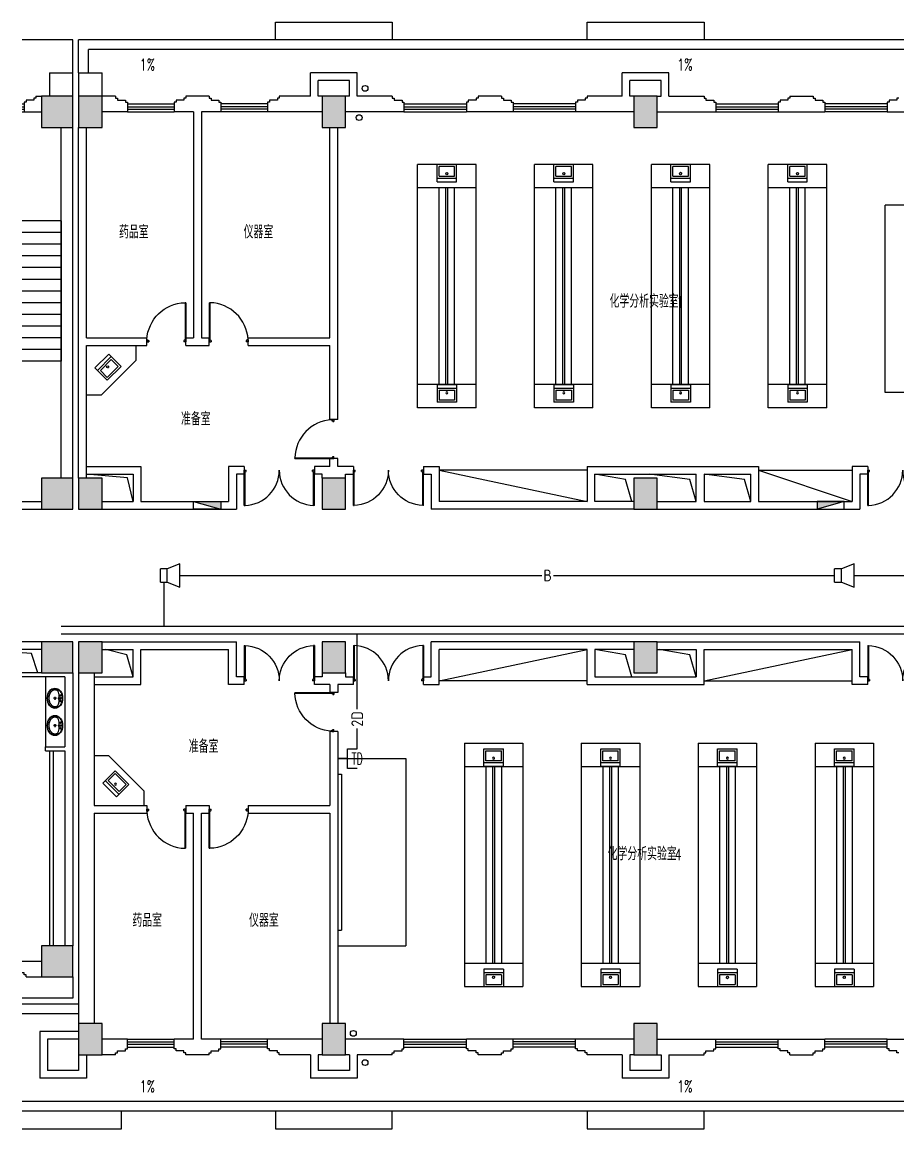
# Model space of a CAD drawing. Extents: x 190999 to 834799, y -200814 to 215286.
# Drawn here: x 444885 to 467359, y -66564 to -38163 of the extents above; entities that cross this region are included whole.
import ezdxf
from ezdxf.enums import TextEntityAlignment as Align

# ---------------------------------------------------------------- set-up
doc = ezdxf.new("R2010")
doc.units = 0
doc.header["$LTSCALE"] = 1000
doc.header["$MEASUREMENT"] = 0
for name, color, linetype in [('00-EQUIP', 3, 'Continuous'), ('00-SIG_TEXT', 7, 'Continuous'), ('00-WIRE-4', 6, 'Continuous'), ('A-卫生间', 250, 'Continuous'), ('A-墙线', 2, 'Continuous'), ('A-外包装修', 250, 'Continuous'), ('A-外窗', 145, 'Continuous'), ('A-家具', 250, 'Continuous'), ('A-门', 167, 'Continuous'), ('COLUMN', 2, 'Continuous'), ('EQUIP_消火栓', 6, 'Continuous'), ('PUB_HATCH', 250, 'Continuous'), ('PUB_TEXT', 7, 'Continuous'), ('STAIR', 5, 'Continuous'), ('屋面排水', 7, 'Continuous'), ('房间名称', 7, 'Continuous'), ('桥架', 1, 'Continuous'), ('洞口线', 177, 'Continuous'), ('雨水管', 3, 'Continuous'), ('雨水管口', 1, 'Continuous')]:
    doc.layers.add(name, color=color, linetype=linetype)
doc.styles.add('-GBCBIGGBENOR', font='GBENOR.shx', dxfattribs={"bigfont": 'GBCBIG.shx'})
doc.styles.add('_COMPLEX', font='COMPLEX.shx', dxfattribs={"width": 0.5})
doc.styles.add('_TCH_DIM', font='SIMPLEX', dxfattribs={"bigfont": 'GBCBIG'})
doc.styles.get("Standard").update_dxf_attribs({"font": 'simhei.ttf'})
doc.styles.add('zz-1', font='arial.ttf', dxfattribs={"width": 0.8})

# ---------------------------------------------------------------- blocks, each defined once
blk = doc.blocks.new('m1800')
at = {"layer": 'A-墙线'}
for p, q in [((-900, -100), (-900, 100)), ((900, -100), (900, 100))]:
    blk.add_line(p, q, dxfattribs=at)
at = {"layer": 'A-门'}
for p, q in [((-900, 900), (-900, 0)), ((-900, 900), (-880, 900)), ((-880, 900), (-880, 50)), ((880, 900), (880, 50)), ((900, 900), (880, 900)), ((900, 900), (900, 0)), ((-900, 50), (-870, 50)), ((-900, 0), (-850, 0)), ((-870, 50), (-870, 30)), ((-870, 30), (-850, 30)), ((-850, 30), (-850, 0)), ((850, 30), (850, 0)), ((870, 30), (850, 30)), ((900, 0), (850, 0)), ((870, 50), (870, 30)), ((900, 50), (870, 50))]:
    blk.add_line(p, q, dxfattribs=at)
for centre, start, end in [((-900, 0), 0, 88.7267), ((900, 0), 91.2733, 180)]:
    blk.add_arc(centre, 900, start, end, dxfattribs=at)
blk = doc.blocks.new('m1000')
at = {"layer": 'A-墙线'}
for p, q in [((0, 0), (0, 200)), ((1000, 0), (1000, 200))]:
    blk.add_line(p, q, dxfattribs=at)
at = {"layer": 'A-门'}
for p, q in [((0, 1100), (0, 100)), ((0, 1100), (20, 1100)), ((20, 1100), (20, 150)), ((0, 150), (30, 150)), ((0, 100), (50, 100)), ((30, 150), (30, 130)), ((30, 130), (50, 130)), ((50, 130), (50, 100)), ((950, 130), (950, 100)), ((970, 130), (950, 130)), ((1000, 100), (950, 100)), ((970, 150), (970, 130)), ((1000, 150), (970, 150)), ((1000, 150), (1000, 100))]:
    blk.add_line(p, q, dxfattribs=at)
blk.add_arc((0, 100), 1000, 2.866, 88.854, dxfattribs=at)
blk = doc.blocks.new('手盆')
at = {"layer": 'A-卫生间'}
for p, q in [((113, 12), (46, 16)), ((160, 0), (235, 0)), ((198, -37), (198, 38)), ((113, -11), (46, -16))]:
    blk.add_line(p, q, dxfattribs=at)
for centre, major_axis, ratio, start_param, end_param in [((198, 0), (0, 259), 0.763797, 3.141593, 9.424778), ((194, 0), (0, 259), 0.413212, 0.351725, 1.519021), ((106, 0), (0, 13.9), 0.9, 3.760941, 5.663837), ((194, 0), (0, 259), 0.413212, 1.620217, 2.789865)]:
    blk.add_ellipse(centre, major_axis=major_axis, ratio=ratio, start_param=start_param, end_param=end_param, dxfattribs=at)
for centre, major_axis in [((46, 0), (0, 15.8)), ((56, 71), (0, 20.6)), ((56, 71), (0, 15.6)), ((198, 0), (0, 23.4)), ((56, -71), (0, 20.6)), ((56, -71), (0, 15.6))]:
    blk.add_ellipse(centre, major_axis=major_axis, ratio=0.9, dxfattribs=at)
for points, knots in [([(198, -249), (204, -249), (211, -249), (228, -246), (239, -243), (260, -236), (270, -231), (290, -218), (299, -211), (317, -194), (325, -185), (340, -164), (347, -153), (360, -129), (365, -116), (374, -90), (378, -76), (383, -48), (385, -34), (387, -5), (387, 9), (385, 38), (383, 52), (377, 80), (373, 94), (364, 120), (358, 133), (345, 156), (338, 167), (323, 187), (314, 197), (296, 213), (287, 220), (267, 232), (257, 237), (236, 244), (225, 247), (204, 249), (193, 249), (171, 247), (161, 245), (140, 237), (129, 232), (110, 221), (100, 213), (82, 197), (74, 188), (58, 168), (51, 157), (38, 133), (32, 121), (23, 95), (19, 81), (13, 53), (11, 39), (9, 10), (9, -4), (10, -33), (12, -47), (18, -75), (21, -89), (30, -115), (36, -128), (48, -152), (55, -163), (70, -184), (78, -193), (96, -210), (105, -218), (125, -230), (135, -235), (156, -243), (167, -246), (184, -249), (191, -249), (198, -249)], [0, 0, 0, 0, 0.105369, 0.105369, 0.278747, 0.278747, 0.452125, 0.452125, 0.625504, 0.625504, 0.798882, 0.798882, 0.97226, 0.97226, 1.145639, 1.145639, 1.319017, 1.319017, 1.492395, 1.492395, 1.665774, 1.665774, 1.839152, 1.839152, 2.01253, 2.01253, 2.185909, 2.185909, 2.359287, 2.359287, 2.532665, 2.532665, 2.706044, 2.706044, 2.879422, 2.879422, 3.0528, 3.0528, 3.226179, 3.226179, 3.399557, 3.399557, 3.572935, 3.572935, 3.746313, 3.746313, 3.919692, 3.919692, 4.09307, 4.09307, 4.266448, 4.266448, 4.439827, 4.439827, 4.613205, 4.613205, 4.786583, 4.786583, 4.959962, 4.959962, 5.13334, 5.13334, 5.306718, 5.306718, 5.480097, 5.480097, 5.653475, 5.653475, 5.826853, 5.826853, 6.000232, 6.000232, 6.17361, 6.17361, 6.283185, 6.283185, 6.283185, 6.283185]), ([(119, -185), (121, -187), (123, -188), (130, -193), (135, -196), (146, -202), (152, -205), (163, -209), (169, -210), (180, -213), (186, -214), (194, -214), (196, -214), (198, -214), (204, -214), (209, -214), (222, -212), (229, -210), (241, -206), (245, -204), (254, -200), (259, -197), (269, -191), (275, -187), (286, -178), (291, -173), (300, -162), (304, -158), (314, -145), (319, -137), (327, -123), (329, -118), (334, -107), (336, -101), (341, -89), (343, -83), (346, -71), (348, -64), (351, -49), (352, -40), (354, -22), (355, -13), (355, 5), (355, 14), (354, 32), (352, 41), (349, 58), (348, 66), (343, 81), (341, 89), (335, 104), (332, 111), (326, 125), (322, 132), (314, 144), (310, 150), (301, 162), (296, 167), (287, 177), (281, 181), (272, 189), (267, 192), (256, 199), (250, 202), (238, 207), (233, 209), (223, 211), (217, 212), (205, 214), (198, 214), (186, 213), (181, 213), (171, 211), (166, 210), (151, 205), (141, 200), (128, 191), (123, 188), (119, 185)], [5.740897, 5.740897, 5.740897, 5.740897, 5.780874, 5.780874, 5.896829, 5.896829, 6.012784, 6.012784, 6.128739, 6.128739, 6.240697, 6.240697, 6.283185, 6.283185, 6.283185, 6.399826, 6.399826, 6.5409, 6.5409, 6.634, 6.634, 6.7271, 6.7271, 6.852188, 6.852188, 6.977276, 6.977276, 7.077377, 7.077377, 7.229977, 7.229977, 7.317389, 7.317389, 7.404801, 7.404801, 7.497094, 7.497094, 7.589386, 7.589386, 7.712334, 7.712334, 7.835281, 7.835281, 7.958228, 7.958228, 8.081175, 8.081175, 8.194983, 8.194983, 8.30879, 8.30879, 8.422598, 8.422598, 8.537599, 8.537599, 8.6526, 8.6526, 8.767602, 8.767602, 8.884432, 8.884432, 8.982435, 8.982435, 9.119467, 9.119467, 9.224191, 9.224191, 9.328914, 9.328914, 9.470087, 9.470087, 9.571187, 9.571187, 9.672288, 9.672288, 9.874489, 9.874489, 9.967059, 9.967059, 9.967059, 9.967059])]:
    blk.add_open_spline(points, degree=3, knots=knots, dxfattribs=at)
blk.add_point((46, 0), dxfattribs=at)
blk = doc.blocks.new('$TwtSys$00000434')
for p, q in [((-0.5, 0.5), (-0.5, -0.5)), ((-0.5, -0.5), (0.5, 0.5)), ((0.5, 0.5), (-0.5, 0.5)), ((0.5, -0.5), (0.5, 0.5)), ((-0.5, -0.5), (0.5, -0.5))]:
    blk.add_line(p, q)
blk.add_solid([(0.5, -0.5), (0.5, 0.5), (-0.5, -0.5)])
blk = doc.blocks.new('$plan$00001609')
at = {"linetype": 'Continuous'}
for p, q in [((0, -251), (0, 251)), ((0, 251), (450, 251)), ((93, -251), (93, 251)), ((146, -199), (146, 199)), ((146, 199), (397, 199)), ((397, 199), (397, -199)), ((450, 251), (450, -251)), ((0, -251), (450, -251)), ((146, -199), (397, -199))]:
    blk.add_line(p, q, dxfattribs=at)
blk.add_line((238, 2), (238, 0))
blk.add_arc((212, 0), 26, 4.716, 0, dxfattribs=at)
at = {"style": 'zz-1'}
for tag in ['YSIZE', 'XSIZE']:
    blk.add_attdef(tag, (0, 0), '', height=0.5, dxfattribs=at)
blk = doc.blocks.new('_LINKPT1')
at = {"color": 0}
blk.add_line((0, 0), (0, 0), dxfattribs=at)
blk = doc.blocks.new('IO37IMB6')
for p, q in [((-0.5, 0.499), (-0.5, 0.999)), ((0.5, 0.999), (0.5, 0.499)), ((0.5, 0.499), (-0.5, 0.499)), ((0, 0.5), (0, 0))]:
    blk.add_line(p, q)
at = {"xscale": 0.002, "yscale": 0.002, "zscale": 0.002}
for p in [(0, 1.384), (-0.5, 0.499), (0, 0), (0.5, 0.499)]:
    blk.add_blockref('_LINKPT1', p, dxfattribs=at)
at = {"style": '_COMPLEX', "width": 0.6, "flags": 8}
blk.add_attdef('$TEXT$', text='', height=0.6, dxfattribs=at).set_placement((0, 1), align=Align.MIDDLE_CENTER)
at = {"flags": 9}
blk.add_attdef('A', (0, 0), '', height=0.00002, dxfattribs=at)
blk = doc.blocks.new('OS28WV87')
for p, q in [((0.35, 0.35), (1, 0.6)), ((1, 0.6), (1, -0.6)), ((0, 0.35), (0, -0.35)), ((0, 0.35), (0.35, 0.35)), ((0.35, 0.35), (0.35, -0.35)), ((0.35, -0.35), (0, -0.35)), ((1, -0.6), (0.35, -0.35))]:
    blk.add_line(p, q)
at = {"xscale": 0.002, "yscale": 0.002, "zscale": 0.002}
for p in [(0, 0), (0.175, 0.35), (1, 0), (0.175, -0.35)]:
    blk.add_blockref('_LINKPT1', p, dxfattribs=at)
at = {"flags": 9}
blk.add_attdef('A', (0, 0), '', height=0.00002, dxfattribs=at)

msp = doc.modelspace()

# ---------------------------------------------------------------- hatches: boundary and pattern name
at = {"layer": 'PUB_HATCH'}
for points in [[(445384.6, -40063.5), (445384.6, -40863.5), (446184.6, -40863.5), (446184.6, -40063.5)], [(446334.6, -40063.5), (446334.6, -40863.5), (446934.6, -40863.5), (446934.6, -40063.5)], [(452584.6, -40063.5), (452584.6, -40863.5), (453184.6, -40863.5), (453184.6, -40063.5)], [(460584.6, -40063.5), (460584.6, -40863.5), (461184.6, -40863.5), (461184.6, -40063.5)], [(445384.6, -49863.5), (445384.6, -50663.5), (446184.6, -50663.5), (446184.6, -49863.5)], [(446334.6, -49863.5), (446334.6, -50663.5), (446934.6, -50663.5), (446934.6, -49863.5)], [(452584.6, -49863.5), (452584.6, -50663.5), (453184.6, -50663.5), (453184.6, -49863.5)], [(460584.6, -49863.5), (460584.6, -50663.5), (461184.6, -50663.5), (461184.6, -49863.5)], [(445384.6, -54063.5), (445384.6, -54863.5), (446184.6, -54863.5), (446184.6, -54063.5)], [(446334.6, -54063.5), (446334.6, -54863.5), (446934.6, -54863.5), (446934.6, -54063.5)], [(452584.6, -54063.5), (452584.6, -54863.5), (453184.6, -54863.5), (453184.6, -54063.5)], [(460584.6, -54063.5), (460584.6, -54863.5), (461184.6, -54863.5), (461184.6, -54063.5)], [(445384.6, -61863.5), (445384.6, -62663.5), (446184.6, -62663.5), (446184.6, -61863.5)], [(446334.6, -63863.5), (446334.6, -64663.5), (446934.6, -64663.5), (446934.6, -63863.5)], [(452584.6, -63863.5), (452584.6, -64663.5), (453184.6, -64663.5), (453184.6, -63863.5)], [(460584.6, -63863.5), (460584.6, -64663.5), (461184.6, -64663.5), (461184.6, -63863.5)]]:
    msp.add_hatch(color=256, dxfattribs=at).paths.add_polyline_path(points)

# ---------------------------------------------------------------- linework, layer by layer
at = {"layer": '00-WIRE-4'}
for p, q in [((448522.1, -52538.5), (448522.1, -53663.5)), ((448934.6, -52363.5), (458219.2, -52363.5)), ((458524.2, -52363.5), (465734.6, -52363.5)), ((466234.6, -52363.5), (468110.1, -52363.5)), ((453484.1, -55793.4), (453484.1, -53863.5)), ((453484.1, -56813.5), (453484.1, -56294))]:
    msp.add_line(p, q, dxfattribs=at)
at = {"layer": 'A-卫生间'}
for p, q in [((445484.6, -54963.5), (445484.6, -56763.5)), ((445584.6, -56863.5), (445584.6, -61863.5)), ((445684.6, -56863.5), (445684.6, -61863.5))]:
    msp.add_line(p, q, dxfattribs=at)
at = {"layer": 'A-墙线'}
for p, q in [((445584.6, -39463.5), (446184.6, -39463.5)), ((445584.6, -39463.5), (445584.6, -40063.5)), ((446184.6, -40063.5), (446184.6, -39463.5)), ((446334.6, -39463.5), (446934.6, -39463.5)), ((446334.6, -39463.5), (446334.6, -40063.5)), ((446934.6, -40063.5), (446934.6, -39463.5)), ((453484.6, -39463.5), (452284.6, -39463.5)), ((452284.6, -40063.5), (452284.6, -39463.5)), ((453484.6, -40063.5), (453484.6, -39463.5)), ((461484.6, -39463.5), (460284.6, -39463.5)), ((460284.6, -40063.5), (460284.6, -39463.5)), ((461484.6, -40063.5), (461484.6, -39463.5)), ((453284.6, -39663.5), (452484.6, -39663.5)), ((452484.6, -40063.5), (452484.6, -39663.5)), ((453284.6, -40063.5), (453284.6, -39663.5)), ((461284.6, -39663.5), (460484.6, -39663.5)), ((460484.6, -40063.5), (460484.6, -39663.5)), ((461284.6, -40063.5), (461284.6, -39663.5)), ((444984.6, -40213.5), (444934.6, -40213.5)), ((444934.6, -40213.5), (444934.6, -40463.5)), ((444984.6, -40163.5), (444984.6, -40213.5)), ((445184.6, -40163.5), (444984.6, -40163.5)), ((445184.6, -40113.5), (445184.6, -40163.5)), ((445234.6, -40113.5), (445184.6, -40113.5)), ((445234.6, -40063.5), (445234.6, -40113.5)), ((445234.6, -40063.5), (445384.6, -40063.5)), ((447284.6, -40063.5), (446934.6, -40063.5)), ((447284.6, -40063.5), (447284.6, -40113.5)), ((447284.6, -40113.5), (447334.6, -40113.5)), ((447334.6, -40113.5), (447334.6, -40163.5)), ((447334.6, -40163.5), (447534.6, -40163.5)), ((447534.6, -40163.5), (447534.6, -40213.5)), ((447534.6, -40213.5), (447584.6, -40213.5)), ((447584.6, -40213.5), (447584.6, -40463.5)), ((448834.6, -40213.5), (448784.6, -40213.5)), ((448784.6, -40213.5), (448784.6, -40463.5)), ((448834.6, -40163.5), (448834.6, -40213.5)), ((449034.6, -40163.5), (448834.6, -40163.5)), ((449034.6, -40113.5), (449034.6, -40163.5)), ((449084.6, -40113.5), (449034.6, -40113.5)), ((449684.6, -40063.5), (449084.6, -40063.5)), ((449084.6, -40063.5), (449084.6, -40113.5)), ((449684.6, -40063.5), (449684.6, -40113.5)), ((449684.6, -40113.5), (449734.6, -40113.5)), ((449734.6, -40113.5), (449734.6, -40163.5)), ((449734.6, -40163.5), (449934.6, -40163.5)), ((449934.6, -40163.5), (449934.6, -40213.5)), ((449934.6, -40213.5), (449984.6, -40213.5)), ((449984.6, -40213.5), (449984.6, -40463.5)), ((451234.6, -40213.5), (451184.6, -40213.5)), ((451184.6, -40213.5), (451184.6, -40463.5)), ((451234.6, -40163.5), (451234.6, -40213.5)), ((451434.6, -40163.5), (451234.6, -40163.5)), ((451434.6, -40113.5), (451434.6, -40163.5)), ((451484.6, -40113.5), (451434.6, -40113.5)), ((452284.6, -40063.5), (451484.6, -40063.5)), ((451484.6, -40063.5), (451484.6, -40113.5)), ((452584.6, -40063.5), (452484.6, -40063.5)), ((453284.6, -40063.5), (453184.6, -40063.5)), ((454384.6, -40063.5), (453484.6, -40063.5)), ((454384.6, -40063.5), (454384.6, -40113.5)), ((454384.6, -40113.5), (454434.6, -40113.5)), ((454434.6, -40113.5), (454434.6, -40163.5)), ((454434.6, -40163.5), (454634.6, -40163.5)), ((454634.6, -40163.5), (454634.6, -40213.5)), ((454634.6, -40213.5), (454684.6, -40213.5)), ((454684.6, -40213.5), (454684.6, -40463.5)), ((456334.6, -40213.5), (456284.6, -40213.5)), ((456284.6, -40213.5), (456284.6, -40463.5)), ((456334.6, -40163.5), (456334.6, -40213.5)), ((456534.6, -40163.5), (456334.6, -40163.5)), ((456534.6, -40113.5), (456534.6, -40163.5)), ((456584.6, -40113.5), (456534.6, -40113.5)), ((457184.6, -40063.5), (456584.6, -40063.5)), ((456584.6, -40063.5), (456584.6, -40113.5)), ((457184.6, -40063.5), (457184.6, -40113.5)), ((457184.6, -40113.5), (457234.6, -40113.5)), ((457234.6, -40113.5), (457234.6, -40163.5)), ((457234.6, -40163.5), (457434.6, -40163.5)), ((457434.6, -40163.5), (457434.6, -40213.5)), ((457434.6, -40213.5), (457484.6, -40213.5)), ((457484.6, -40213.5), (457484.6, -40463.5)), ((459134.6, -40213.5), (459084.6, -40213.5)), ((459084.6, -40213.5), (459084.6, -40463.5)), ((459134.6, -40163.5), (459134.6, -40213.5)), ((459334.6, -40163.5), (459134.6, -40163.5)), ((459334.6, -40113.5), (459334.6, -40163.5)), ((459384.6, -40113.5), (459334.6, -40113.5)), ((460284.6, -40063.5), (459384.6, -40063.5)), ((459384.6, -40063.5), (459384.6, -40113.5)), ((460584.6, -40063.5), (460484.6, -40063.5)), ((461184.6, -40063.5), (461284.6, -40063.5)), ((461484.6, -40063.5), (462384.6, -40063.5)), ((462384.6, -40063.5), (462384.6, -40113.5)), ((462384.6, -40113.5), (462434.6, -40113.5)), ((462434.6, -40113.5), (462434.6, -40163.5)), ((462434.6, -40163.5), (462634.6, -40163.5)), ((462634.6, -40163.5), (462634.6, -40213.5)), ((462634.6, -40213.5), (462684.6, -40213.5)), ((462684.6, -40213.5), (462684.6, -40463.5)), ((464334.6, -40213.5), (464284.6, -40213.5)), ((464284.6, -40213.5), (464284.6, -40463.5)), ((464334.6, -40163.5), (464334.6, -40213.5)), ((464534.6, -40163.5), (464334.6, -40163.5)), ((464534.6, -40113.5), (464534.6, -40163.5)), ((464584.6, -40113.5), (464534.6, -40113.5)), ((464584.6, -40063.5), (465184.6, -40063.5)), ((464584.6, -40063.5), (464584.6, -40113.5)), ((465184.6, -40063.5), (465184.6, -40113.5)), ((465184.6, -40113.5), (465234.6, -40113.5)), ((465234.6, -40113.5), (465234.6, -40163.5)), ((465234.6, -40163.5), (465434.6, -40163.5)), ((465434.6, -40163.5), (465434.6, -40213.5)), ((465434.6, -40213.5), (465484.6, -40213.5)), ((465484.6, -40213.5), (465484.6, -40463.5)), ((467134.6, -40213.5), (467084.6, -40213.5)), ((467084.6, -40213.5), (467084.6, -40463.5)), ((467134.6, -40163.5), (467134.6, -40213.5)), ((467334.6, -40163.5), (467134.6, -40163.5)), ((467334.6, -40113.5), (467334.6, -40163.5)), ((467384.6, -40113.5), (467334.6, -40113.5)), ((444934.6, -40463.5), (445384.6, -40463.5)), ((447584.6, -40463.5), (446934.6, -40463.5)), ((449284.6, -40463.5), (448784.6, -40463.5)), ((449284.6, -40463.5), (449284.6, -46263.5)), ((449484.6, -40463.5), (449484.6, -46263.5)), ((449984.6, -40463.5), (449484.6, -40463.5)), ((452584.6, -40463.5), (451184.6, -40463.5)), ((454684.6, -40463.5), (453184.6, -40463.5)), ((457484.6, -40463.5), (456284.6, -40463.5)), ((460584.6, -40463.5), (459084.6, -40463.5)), ((461184.6, -40463.5), (462684.6, -40463.5)), ((464284.6, -40463.5), (465484.6, -40463.5)), ((467084.6, -40463.5), (468584.6, -40463.5)), ((445884.6, -49863.5), (445884.6, -40863.5)), ((446184.6, -49863.5), (446184.6, -40763.5)), ((446334.6, -49863.5), (446334.6, -40863.5)), ((446534.6, -46263.5), (446534.6, -40863.5)), ((452784.6, -46263.5), (452784.6, -40863.5)), ((452984.6, -48363.5), (452984.6, -40863.5)), ((446534.6, -46263.5), (448084.6, -46263.5)), ((449084.6, -46263.5), (449284.6, -46263.5)), ((449484.6, -46263.5), (449684.6, -46263.5)), ((450684.6, -46263.5), (452784.6, -46263.5)), ((446534.6, -46463.5), (448084.6, -46463.5)), ((446534.6, -49863.5), (446534.6, -46463.5)), ((449084.6, -46463.5), (449684.6, -46463.5)), ((450684.6, -46463.5), (452784.6, -46463.5)), ((452784.6, -48363.5), (452784.6, -46463.5)), ((452784.6, -49563.5), (452784.6, -49363.5)), ((452984.6, -49563.5), (452984.6, -49363.5)), ((450584.6, -49563.5), (450184.6, -49563.5)), ((450184.6, -49563.5), (450184.6, -50463.5)), ((452784.6, -49563.5), (452384.6, -49563.5)), ((453384.6, -49563.5), (452984.6, -49563.5)), ((455184.6, -49563.5), (455584.6, -49563.5)), ((455584.6, -49563.5), (455584.6, -50463.5)), ((459384.6, -49563.5), (459384.6, -50463.5)), ((459384.6, -49563.5), (463784.6, -49563.5)), ((463784.6, -49563.5), (463784.6, -50463.5)), ((466584.6, -49563.5), (466184.6, -49563.5)), ((466184.6, -49563.5), (466184.6, -50463.5)), ((450584.6, -49763.5), (450384.6, -49763.5)), ((450384.6, -49763.5), (450384.6, -50663.5)), ((452584.6, -49763.5), (452384.6, -49763.5)), ((452584.6, -49863.5), (452584.6, -49763.5)), ((453184.6, -49763.5), (453384.6, -49763.5)), ((453184.6, -49863.5), (453184.6, -49763.5)), ((455184.6, -49763.5), (455384.6, -49763.5)), ((455384.6, -49763.5), (455384.6, -50663.5)), ((459584.6, -49763.5), (462184.6, -49763.5)), ((459584.6, -50463.5), (459584.6, -49763.5)), ((462184.6, -50463.5), (462184.6, -49763.5)), ((462384.6, -49763.5), (463584.6, -49763.5)), ((462384.6, -49763.5), (462384.6, -50463.5)), ((463584.6, -50463.5), (463584.6, -49763.5)), ((466584.6, -49763.5), (466384.6, -49763.5)), ((466384.6, -49763.5), (466384.6, -50663.5)), ((444884.6, -50463.5), (445384.6, -50463.5)), ((446934.6, -50463.5), (447734.6, -50463.5)), ((447934.6, -50463.5), (450184.6, -50463.5)), ((459384.6, -50463.5), (455584.6, -50463.5)), ((460584.6, -50463.5), (459584.6, -50463.5)), ((461184.6, -50463.5), (462184.6, -50463.5)), ((462384.6, -50463.5), (463584.6, -50463.5)), ((463784.6, -50463.5), (466184.6, -50463.5)), ((444884.6, -50663.5), (445384.6, -50663.5)), ((446934.6, -50663.5), (450384.6, -50663.5)), ((460584.6, -50663.5), (455384.6, -50663.5)), ((461184.6, -50663.5), (466384.6, -50663.5)), ((445384.6, -54063.5), (444884.6, -54063.5)), ((446934.6, -54063.5), (450384.6, -54063.5)), ((450384.6, -54963.5), (450384.6, -54063.5)), ((460584.6, -54063.5), (455384.6, -54063.5)), ((455384.6, -54963.5), (455384.6, -54063.5)), ((461184.6, -54063.5), (466384.6, -54063.5)), ((466384.6, -54963.5), (466384.6, -54063.5)), ((445384.6, -54263.5), (444884.6, -54263.5)), ((446934.6, -54263.5), (447734.6, -54263.5)), ((447934.6, -54263.5), (450184.6, -54263.5)), ((450184.6, -55163.5), (450184.6, -54263.5)), ((459384.6, -54263.5), (455584.6, -54263.5)), ((455584.6, -55163.5), (455584.6, -54263.5)), ((459384.6, -55163.5), (459384.6, -54263.5)), ((460584.6, -54263.5), (459584.6, -54263.5)), ((459584.6, -54263.5), (459584.6, -54963.5)), ((461184.6, -54263.5), (462184.6, -54263.5)), ((462184.6, -54263.5), (462184.6, -54963.5)), ((462384.6, -54263.5), (466184.6, -54263.5)), ((462384.6, -55163.5), (462384.6, -54263.5)), ((466184.6, -55163.5), (466184.6, -54263.5)), ((445384.6, -54863.5), (444884.6, -54863.5)), ((445984.6, -54963.5), (444884.6, -54963.5)), ((445984.6, -54963.5), (445984.6, -56763.5)), ((446184.6, -54863.5), (446184.6, -61863.5)), ((446334.6, -54863.5), (446334.6, -63863.5)), ((446734.6, -54863.5), (446734.6, -58263.5)), ((450584.6, -54963.5), (450384.6, -54963.5)), ((452584.6, -54963.5), (452384.6, -54963.5)), ((452584.6, -54863.5), (452584.6, -54963.5)), ((453184.6, -54863.5), (453184.6, -54963.5)), ((453184.6, -54963.5), (453384.6, -54963.5)), ((455184.6, -54963.5), (455384.6, -54963.5)), ((459584.6, -54963.5), (462184.6, -54963.5)), ((466584.6, -54963.5), (466384.6, -54963.5)), ((450584.6, -55163.5), (450184.6, -55163.5)), ((452784.6, -55163.5), (452384.6, -55163.5)), ((452784.6, -55163.5), (452784.6, -55363.5)), ((452984.6, -55163.5), (452984.6, -55363.5)), ((453384.6, -55163.5), (452984.6, -55163.5)), ((455184.6, -55163.5), (455584.6, -55163.5)), ((459384.6, -55163.5), (462384.6, -55163.5)), ((466584.6, -55163.5), (466184.6, -55163.5)), ((452784.6, -56363.5), (452784.6, -58263.5)), ((452984.6, -56363.5), (452984.6, -63863.5)), ((445484.6, -56763.5), (445984.6, -56763.5)), ((445484.6, -56863.5), (445484.6, -56763.5)), ((445484.6, -56863.5), (445984.6, -56863.5)), ((445984.6, -56863.5), (445984.6, -61863.5)), ((446734.6, -58263.5), (448084.6, -58263.5)), ((446734.6, -58463.5), (446734.6, -63863.5)), ((446734.6, -58463.5), (448084.6, -58463.5)), ((449084.6, -58263.5), (449684.6, -58263.5)), ((449084.6, -58463.5), (449284.6, -58463.5)), ((449284.6, -64263.5), (449284.6, -58463.5)), ((449484.6, -58463.5), (449684.6, -58463.5)), ((449484.6, -64263.5), (449484.6, -58463.5)), ((450684.6, -58263.5), (452784.6, -58263.5)), ((450684.6, -58463.5), (452784.6, -58463.5)), ((452784.6, -58463.5), (452784.6, -63863.5)), ((444884.6, -62263.5), (445384.6, -62263.5)), ((444934.6, -62563.5), (444884.6, -62563.5)), ((444934.6, -62613.5), (444934.6, -62563.5)), ((444984.6, -62613.5), (444934.6, -62613.5)), ((444984.6, -62663.5), (444984.6, -62613.5)), ((444984.6, -62663.5), (445584.6, -62663.5)), ((446334.6, -64063.5), (445334.6, -64063.5)), ((445334.6, -64063.5), (445334.6, -65263.5)), ((446334.6, -64263.5), (445534.6, -64263.5)), ((445534.6, -64263.5), (445534.6, -65063.5)), ((447584.6, -64263.5), (446934.6, -64263.5)), ((447584.6, -64513.5), (447584.6, -64263.5)), ((449284.6, -64263.5), (448784.6, -64263.5)), ((448784.6, -64513.5), (448784.6, -64263.5)), ((449984.6, -64263.5), (449484.6, -64263.5)), ((449984.6, -64513.5), (449984.6, -64263.5)), ((452584.6, -64263.5), (451184.6, -64263.5)), ((451184.6, -64513.5), (451184.6, -64263.5)), ((454684.6, -64263.5), (453184.6, -64263.5)), ((454684.6, -64513.5), (454684.6, -64263.5)), ((457484.6, -64263.5), (456284.6, -64263.5)), ((456284.6, -64513.5), (456284.6, -64263.5)), ((457484.6, -64513.5), (457484.6, -64263.5)), ((460584.6, -64263.5), (459084.6, -64263.5)), ((459084.6, -64513.5), (459084.6, -64263.5)), ((461184.6, -64263.5), (462684.6, -64263.5)), ((462684.6, -64513.5), (462684.6, -64263.5)), ((464284.6, -64263.5), (465484.6, -64263.5)), ((464284.6, -64513.5), (464284.6, -64263.5)), ((465484.6, -64513.5), (465484.6, -64263.5)), ((467084.6, -64263.5), (468584.6, -64263.5)), ((467084.6, -64513.5), (467084.6, -64263.5)), ((446334.6, -64663.5), (446334.6, -65063.5)), ((446534.6, -64663.5), (446534.6, -65263.5)), ((447284.6, -64663.5), (446934.6, -64663.5)), ((447284.6, -64663.5), (447284.6, -64613.5)), ((447284.6, -64613.5), (447334.6, -64613.5)), ((447334.6, -64613.5), (447334.6, -64563.5)), ((447334.6, -64563.5), (447534.6, -64563.5)), ((447534.6, -64513.5), (447584.6, -64513.5)), ((447534.6, -64563.5), (447534.6, -64513.5)), ((448834.6, -64513.5), (448784.6, -64513.5)), ((448834.6, -64563.5), (448834.6, -64513.5)), ((449034.6, -64563.5), (448834.6, -64563.5)), ((449034.6, -64613.5), (449034.6, -64563.5)), ((449084.6, -64613.5), (449034.6, -64613.5)), ((449084.6, -64663.5), (449084.6, -64613.5)), ((449684.6, -64663.5), (449084.6, -64663.5)), ((449684.6, -64663.5), (449684.6, -64613.5)), ((449684.6, -64613.5), (449734.6, -64613.5)), ((449734.6, -64613.5), (449734.6, -64563.5)), ((449734.6, -64563.5), (449934.6, -64563.5)), ((449934.6, -64513.5), (449984.6, -64513.5)), ((449934.6, -64563.5), (449934.6, -64513.5)), ((451234.6, -64513.5), (451184.6, -64513.5)), ((451234.6, -64563.5), (451234.6, -64513.5)), ((451434.6, -64563.5), (451234.6, -64563.5)), ((451434.6, -64613.5), (451434.6, -64563.5)), ((451484.6, -64613.5), (451434.6, -64613.5)), ((451484.6, -64663.5), (451484.6, -64613.5)), ((452284.6, -64663.5), (451484.6, -64663.5)), ((452284.6, -64663.5), (452284.6, -65263.5)), ((452584.6, -64663.5), (452484.6, -64663.5)), ((452484.6, -64663.5), (452484.6, -65063.5)), ((453284.6, -64663.5), (453184.6, -64663.5)), ((453284.6, -64663.5), (453284.6, -65063.5)), ((454384.6, -64663.5), (453484.6, -64663.5)), ((453484.6, -64663.5), (453484.6, -65263.5)), ((454384.6, -64663.5), (454384.6, -64613.5)), ((454384.6, -64613.5), (454434.6, -64613.5)), ((454434.6, -64613.5), (454434.6, -64563.5)), ((454434.6, -64563.5), (454634.6, -64563.5)), ((454634.6, -64513.5), (454684.6, -64513.5)), ((454634.6, -64563.5), (454634.6, -64513.5)), ((456334.6, -64513.5), (456284.6, -64513.5)), ((456334.6, -64563.5), (456334.6, -64513.5)), ((456534.6, -64563.5), (456334.6, -64563.5)), ((456534.6, -64613.5), (456534.6, -64563.5)), ((456584.6, -64613.5), (456534.6, -64613.5)), ((456584.6, -64663.5), (456584.6, -64613.5)), ((457184.6, -64663.5), (456584.6, -64663.5)), ((457184.6, -64663.5), (457184.6, -64613.5)), ((457184.6, -64613.5), (457234.6, -64613.5)), ((457234.6, -64613.5), (457234.6, -64563.5)), ((457234.6, -64563.5), (457434.6, -64563.5)), ((457434.6, -64513.5), (457484.6, -64513.5)), ((457434.6, -64563.5), (457434.6, -64513.5)), ((459134.6, -64513.5), (459084.6, -64513.5)), ((459134.6, -64563.5), (459134.6, -64513.5)), ((459334.6, -64563.5), (459134.6, -64563.5)), ((459334.6, -64613.5), (459334.6, -64563.5)), ((459384.6, -64613.5), (459334.6, -64613.5)), ((459384.6, -64663.5), (459384.6, -64613.5)), ((460284.6, -64663.5), (459384.6, -64663.5)), ((460284.6, -64663.5), (460284.6, -65263.5)), ((460584.6, -64663.5), (460484.6, -64663.5)), ((460484.6, -64663.5), (460484.6, -65063.5)), ((461184.6, -64663.5), (461284.6, -64663.5)), ((461284.6, -64663.5), (461284.6, -65063.5)), ((461484.6, -64663.5), (462384.6, -64663.5)), ((461484.6, -64663.5), (461484.6, -65263.5)), ((462384.6, -64663.5), (462384.6, -64613.5)), ((462384.6, -64613.5), (462434.6, -64613.5)), ((462434.6, -64613.5), (462434.6, -64563.5)), ((462434.6, -64563.5), (462634.6, -64563.5)), ((462634.6, -64513.5), (462684.6, -64513.5)), ((462634.6, -64563.5), (462634.6, -64513.5)), ((464334.6, -64513.5), (464284.6, -64513.5)), ((464334.6, -64563.5), (464334.6, -64513.5)), ((464534.6, -64563.5), (464334.6, -64563.5)), ((464534.6, -64613.5), (464534.6, -64563.5)), ((464584.6, -64613.5), (464534.6, -64613.5)), ((464584.6, -64663.5), (464584.6, -64613.5)), ((464584.6, -64663.5), (465184.6, -64663.5)), ((465184.6, -64663.5), (465184.6, -64613.5)), ((465184.6, -64613.5), (465234.6, -64613.5)), ((465234.6, -64613.5), (465234.6, -64563.5)), ((465234.6, -64563.5), (465434.6, -64563.5)), ((465434.6, -64513.5), (465484.6, -64513.5)), ((465434.6, -64563.5), (465434.6, -64513.5)), ((467134.6, -64513.5), (467084.6, -64513.5)), ((467134.6, -64563.5), (467134.6, -64513.5)), ((467334.6, -64563.5), (467134.6, -64563.5)), ((467334.6, -64613.5), (467334.6, -64563.5)), ((467384.6, -64613.5), (467334.6, -64613.5)), ((446534.6, -65263.5), (445334.6, -65263.5)), ((446334.6, -65063.5), (445534.6, -65063.5)), ((453484.6, -65263.5), (452284.6, -65263.5)), ((453284.6, -65063.5), (452484.6, -65063.5)), ((461484.6, -65263.5), (460284.6, -65263.5)), ((461284.6, -65063.5), (460484.6, -65063.5))]:
    msp.add_line(p, q, dxfattribs=at)
for points in [[(446534.6, -49563.5), (447934.6, -49563.5), (447934.6, -50463.5)], [(446534.6, -49763.5), (447734.6, -49763.5), (447734.6, -50463.5)], [(446734.6, -55163.5), (447934.6, -55163.5), (447934.6, -54263.5)], [(446734.6, -54963.5), (447734.6, -54963.5), (447734.6, -54263.5)], [(447034.6, -54963.5), (447734.6, -54963.5), (447734.6, -54263.5)]]:
    msp.add_lwpolyline(points, dxfattribs=at)
at = {"layer": 'A-外包装修'}
for p, q in [((446184.6, -38613.4), (444884.6, -38613.4)), ((446184.6, -39463.5), (446184.6, -38613.4)), ((510984.6, -38613.4), (446334.6, -38613.4)), ((446334.6, -39463.5), (446334.6, -38613.4)), ((510734.6, -38863.4), (446584.6, -38863.4)), ((446584.6, -39463.5), (446584.6, -38863.4)), ((446184.6, -62663.5), (446184.6, -63213.5)), ((446184.6, -63213.5), (444884.6, -63213.5)), ((446334.6, -63363.5), (444884.6, -63363.5)), ((446334.6, -63613.5), (444884.6, -63613.5)), ((510734.6, -65863.7), (444884.6, -65863.7)), ((510984.6, -66113.7), (444884.6, -66113.7))]:
    msp.add_line(p, q, dxfattribs=at)
for points in [[(451384.2, -38613.4), (451384.2, -38163.2), (454384.9, -38163.2), (454384.9, -38613.4)], [(459384.2, -38613.4), (459384.2, -38163.2), (462384.9, -38163.2), (462384.9, -38613.4)], [(444884.6, -66563.9), (447434.9, -66563.9), (447434.9, -66113.7)], [(451384.2, -66113.7), (451384.2, -66563.9), (454384.9, -66563.9), (454384.9, -66113.7)], [(459384.2, -66113.7), (459384.2, -66563.9), (462384.9, -66563.9), (462384.9, -66113.7)]]:
    msp.add_lwpolyline(points, dxfattribs=at)
at = {"layer": 'A-外窗'}
for p, q in [((444884.6, -40263.5), (444934.6, -40263.5)), ((447584.6, -40263.5), (448784.6, -40263.5)), ((451184.6, -40263.5), (449984.6, -40263.5)), ((454684.6, -40263.5), (456284.6, -40263.5)), ((459084.6, -40263.5), (457484.6, -40263.5)), ((462684.6, -40263.5), (464284.6, -40263.5)), ((467084.6, -40263.5), (465484.6, -40263.5)), ((444884.6, -40333.5), (444934.6, -40333.5)), ((444884.6, -40393.5), (444934.6, -40393.5)), ((444884.6, -40463.5), (444934.6, -40463.5)), ((447584.6, -40333.5), (448784.6, -40333.5)), ((447584.6, -40393.5), (448784.6, -40393.5)), ((447584.6, -40463.5), (448784.6, -40463.5)), ((451184.6, -40333.5), (449984.6, -40333.5)), ((451184.6, -40393.5), (449984.6, -40393.5)), ((451184.6, -40463.5), (449984.6, -40463.5)), ((454684.6, -40333.5), (456284.6, -40333.5)), ((454684.6, -40393.5), (456284.6, -40393.5)), ((454684.6, -40463.5), (456284.6, -40463.5)), ((459084.6, -40333.5), (457484.6, -40333.5)), ((459084.6, -40393.5), (457484.6, -40393.5)), ((459084.6, -40463.5), (457484.6, -40463.5)), ((462684.6, -40333.5), (464284.6, -40333.5)), ((462684.6, -40393.5), (464284.6, -40393.5)), ((462684.6, -40463.5), (464284.6, -40463.5)), ((467084.6, -40333.5), (465484.6, -40333.5)), ((467084.6, -40393.5), (465484.6, -40393.5)), ((467084.6, -40463.5), (465484.6, -40463.5)), ((447584.6, -64263.5), (448784.6, -64263.5)), ((447584.6, -64333.5), (448784.6, -64333.5)), ((447584.6, -64393.5), (448784.6, -64393.5)), ((447584.6, -64463.5), (448784.6, -64463.5)), ((451184.6, -64263.5), (449984.6, -64263.5)), ((451184.6, -64333.5), (449984.6, -64333.5)), ((451184.6, -64393.5), (449984.6, -64393.5)), ((451184.6, -64463.5), (449984.6, -64463.5)), ((454684.6, -64263.5), (456284.6, -64263.5)), ((454684.6, -64333.5), (456284.6, -64333.5)), ((454684.6, -64393.5), (456284.6, -64393.5)), ((454684.6, -64463.5), (456284.6, -64463.5)), ((459084.6, -64263.5), (457484.6, -64263.5)), ((459084.6, -64333.5), (457484.6, -64333.5)), ((459084.6, -64393.5), (457484.6, -64393.5)), ((459084.6, -64463.5), (457484.6, -64463.5)), ((462684.6, -64263.5), (464284.6, -64263.5)), ((462684.6, -64333.5), (464284.6, -64333.5)), ((462684.6, -64393.5), (464284.6, -64393.5)), ((462684.6, -64463.5), (464284.6, -64463.5)), ((467084.6, -64263.5), (465484.6, -64263.5)), ((467084.6, -64333.5), (465484.6, -64333.5)), ((467084.6, -64393.5), (465484.6, -64393.5)), ((467084.6, -64463.5), (465484.6, -64463.5))]:
    msp.add_line(p, q, dxfattribs=at)
at = {"layer": 'A-家具'}
for p, q in [((455034.6, -48063.5), (455034.6, -41813.5)), ((456534.6, -41813.5), (455034.6, -41813.5)), ((456534.6, -48063.5), (456534.6, -41813.5)), ((458034.6, -48063.5), (458034.6, -41813.5)), ((459534.6, -41813.5), (458034.6, -41813.5)), ((459534.6, -48063.5), (459534.6, -41813.5)), ((461034.6, -48063.5), (461034.6, -41813.5)), ((462534.6, -41813.5), (461034.6, -41813.5)), ((462534.6, -48063.5), (462534.6, -41813.5)), ((464034.6, -48063.5), (464034.6, -41813.5)), ((465534.6, -41813.5), (464034.6, -41813.5)), ((465534.6, -48063.5), (465534.6, -41813.5)), ((456534.6, -42413.5), (455034.6, -42413.5)), ((455584.6, -47463.5), (455584.6, -42413.5)), ((455759.6, -47463.5), (455759.6, -42413.5)), ((455809.6, -47463.5), (455809.6, -42413.5)), ((455984.6, -47463.5), (455984.6, -42413.5)), ((459534.6, -42413.5), (458034.6, -42413.5)), ((458584.6, -47463.5), (458584.6, -42413.5)), ((458759.6, -47463.5), (458759.6, -42413.5)), ((458809.6, -47463.5), (458809.6, -42413.5)), ((458984.6, -47463.5), (458984.6, -42413.5)), ((462534.6, -42413.5), (461034.6, -42413.5)), ((461584.6, -47463.5), (461584.6, -42413.5)), ((461759.6, -47463.5), (461759.6, -42413.5)), ((461809.6, -47463.5), (461809.6, -42413.5)), ((461984.6, -47463.5), (461984.6, -42413.5)), ((465534.6, -42413.5), (464034.6, -42413.5)), ((464584.6, -47463.5), (464584.6, -42413.5)), ((464759.6, -47463.5), (464759.6, -42413.5)), ((464809.6, -47463.5), (464809.6, -42413.5)), ((464984.6, -47463.5), (464984.6, -42413.5)), ((467034.6, -47663.5), (467034.6, -42863.5)), ((468784.6, -42863.5), (467034.6, -42863.5)), ((447809.6, -46838.5), (447809.6, -46463.5)), ((447809.6, -46838.5), (446909.6, -47738.5)), ((456534.6, -47463.5), (455034.6, -47463.5)), ((459534.6, -47463.5), (458034.6, -47463.5)), ((462534.6, -47463.5), (461034.6, -47463.5)), ((465534.6, -47463.5), (464034.6, -47463.5)), ((468784.6, -47663.5), (467034.6, -47663.5)), ((446909.6, -47738.5), (446534.6, -47738.5)), ((456534.6, -48063.5), (455034.6, -48063.5)), ((459534.6, -48063.5), (458034.6, -48063.5)), ((462534.6, -48063.5), (461034.6, -48063.5)), ((465534.6, -48063.5), (464034.6, -48063.5)), ((459384.6, -49663.5), (455584.6, -49663.5)), ((455584.6, -49663.5), (459384.6, -50463.5)), ((463784.6, -49663.5), (466184.6, -49663.5)), ((463784.6, -49663.5), (466184.6, -50463.5)), ((455584.6, -55063.5), (459384.6, -54263.5)), ((462384.6, -55063.5), (466184.6, -54263.5)), ((459384.6, -55063.5), (455584.6, -55063.5)), ((462384.6, -55063.5), (466184.6, -55063.5)), ((456234.6, -56663.5), (456234.6, -62913.5)), ((456234.6, -56663.5), (457734.6, -56663.5)), ((457734.6, -56663.5), (457734.6, -62913.5)), ((459234.6, -56663.5), (459234.6, -62913.5)), ((459234.6, -56663.5), (460734.6, -56663.5)), ((460734.6, -56663.5), (460734.6, -62913.5)), ((462234.6, -56663.5), (462234.6, -62913.5)), ((462234.6, -56663.5), (463734.6, -56663.5)), ((463734.6, -56663.5), (463734.6, -62913.5)), ((465234.6, -56663.5), (465234.6, -62913.5)), ((465234.6, -56663.5), (466734.6, -56663.5)), ((466734.6, -56663.5), (466734.6, -62913.5)), ((447109.6, -56988.5), (446734.6, -56988.5)), ((448009.6, -57888.5), (447109.6, -56988.5)), ((452984.6, -57063.5), (454734.6, -57063.5)), ((454734.6, -57063.5), (454734.6, -61863.5)), ((456234.6, -57263.5), (457734.6, -57263.5)), ((456784.6, -57263.5), (456784.6, -62313.5)), ((456959.6, -57263.5), (456959.6, -62313.5)), ((457009.6, -57263.5), (457009.6, -62313.5)), ((457184.6, -57263.5), (457184.6, -62313.5)), ((459234.6, -57263.5), (460734.6, -57263.5)), ((459784.6, -57263.5), (459784.6, -62313.5)), ((459959.6, -57263.5), (459959.6, -62313.5)), ((460009.6, -57263.5), (460009.6, -62313.5)), ((460184.6, -57263.5), (460184.6, -62313.5)), ((462234.6, -57263.5), (463734.6, -57263.5)), ((462784.6, -57263.5), (462784.6, -62313.5)), ((462959.6, -57263.5), (462959.6, -62313.5)), ((463009.6, -57263.5), (463009.6, -62313.5)), ((463184.6, -57263.5), (463184.6, -62313.5)), ((465234.6, -57263.5), (466734.6, -57263.5)), ((465784.6, -57263.5), (465784.6, -62313.5)), ((465959.6, -57263.5), (465959.6, -62313.5)), ((466009.6, -57263.5), (466009.6, -62313.5)), ((466184.6, -57263.5), (466184.6, -62313.5)), ((452984.6, -57463.5), (453084.6, -57463.5)), ((453084.6, -57463.5), (453084.6, -61463.5)), ((448009.6, -57888.5), (448009.6, -58263.5)), ((452984.6, -61463.5), (453084.6, -61463.5)), ((452984.6, -61863.5), (454734.6, -61863.5)), ((456234.6, -62313.5), (457734.6, -62313.5)), ((459234.6, -62313.5), (460734.6, -62313.5)), ((462234.6, -62313.5), (463734.6, -62313.5)), ((465234.6, -62313.5), (466734.6, -62313.5)), ((456234.6, -62913.5), (457734.6, -62913.5)), ((459234.6, -62913.5), (460734.6, -62913.5)), ((462234.6, -62913.5), (463734.6, -62913.5)), ((465234.6, -62913.5), (466734.6, -62913.5))]:
    msp.add_line(p, q, dxfattribs=at)
at = {"layer": 'COLUMN'}
for p, q in [((445384.6, -40063.5), (445384.6, -40863.5)), ((446184.6, -40063.5), (445384.6, -40063.5)), ((446184.6, -40863.5), (446184.6, -40063.5)), ((446334.6, -40063.5), (446334.6, -40863.5)), ((446934.6, -40063.5), (446334.6, -40063.5)), ((446934.6, -40863.5), (446934.6, -40063.5)), ((452584.6, -40063.5), (452584.6, -40863.5)), ((453184.6, -40063.5), (452584.6, -40063.5)), ((453184.6, -40863.5), (453184.6, -40063.5)), ((460584.6, -40063.5), (460584.6, -40863.5)), ((461184.6, -40063.5), (460584.6, -40063.5)), ((461184.6, -40863.5), (461184.6, -40063.5)), ((445384.6, -40863.5), (446184.6, -40863.5)), ((446334.6, -40863.5), (446934.6, -40863.5)), ((452584.6, -40863.5), (453184.6, -40863.5)), ((460584.6, -40863.5), (461184.6, -40863.5)), ((445384.6, -49863.5), (445384.6, -50663.5)), ((446184.6, -49863.5), (445384.6, -49863.5)), ((446184.6, -50663.5), (446184.6, -49863.5)), ((446334.6, -49863.5), (446334.6, -50663.5)), ((446934.6, -49863.5), (446334.6, -49863.5)), ((446934.6, -50663.5), (446934.6, -49863.5)), ((452584.6, -49863.5), (452584.6, -50663.5)), ((453184.6, -49863.5), (452584.6, -49863.5)), ((453184.6, -50663.5), (453184.6, -49863.5)), ((460584.6, -49863.5), (460584.6, -50663.5)), ((461184.6, -49863.5), (460584.6, -49863.5)), ((461184.6, -50663.5), (461184.6, -49863.5)), ((445384.6, -50663.5), (446184.6, -50663.5)), ((446334.6, -50663.5), (446934.6, -50663.5)), ((452584.6, -50663.5), (453184.6, -50663.5)), ((460584.6, -50663.5), (461184.6, -50663.5)), ((445384.6, -54063.5), (445384.6, -54863.5)), ((446184.6, -54063.5), (445384.6, -54063.5)), ((446184.6, -54863.5), (446184.6, -54063.5)), ((446334.6, -54063.5), (446334.6, -54863.5)), ((446934.6, -54063.5), (446334.6, -54063.5)), ((446934.6, -54863.5), (446934.6, -54063.5)), ((452584.6, -54063.5), (452584.6, -54863.5)), ((453184.6, -54063.5), (452584.6, -54063.5)), ((453184.6, -54863.5), (453184.6, -54063.5)), ((460584.6, -54063.5), (460584.6, -54863.5)), ((461184.6, -54063.5), (460584.6, -54063.5)), ((461184.6, -54863.5), (461184.6, -54063.5)), ((445384.6, -54863.5), (446184.6, -54863.5)), ((446334.6, -54863.5), (446934.6, -54863.5)), ((452584.6, -54863.5), (453184.6, -54863.5)), ((460584.6, -54863.5), (461184.6, -54863.5)), ((445384.6, -61863.5), (445384.6, -62663.5)), ((446184.6, -61863.5), (445384.6, -61863.5)), ((446184.6, -62663.5), (446184.6, -61863.5)), ((445384.6, -62663.5), (446184.6, -62663.5)), ((446334.6, -63863.5), (446334.6, -64663.5)), ((446934.6, -63863.5), (446334.6, -63863.5)), ((446934.6, -64663.5), (446934.6, -63863.5)), ((452584.6, -63863.5), (452584.6, -64663.5)), ((453184.6, -63863.5), (452584.6, -63863.5)), ((453184.6, -64663.5), (453184.6, -63863.5)), ((460584.6, -63863.5), (460584.6, -64663.5)), ((461184.6, -63863.5), (460584.6, -63863.5)), ((461184.6, -64663.5), (461184.6, -63863.5)), ((446334.6, -64663.5), (446934.6, -64663.5)), ((452584.6, -64663.5), (453184.6, -64663.5)), ((460584.6, -64663.5), (461184.6, -64663.5))]:
    msp.add_line(p, q, dxfattribs=at)
at = {"layer": 'STAIR'}
for p, q in [((445884.6, -43263.5), (444884.6, -43263.5)), ((445884.6, -43263.5), (445884.6, -46863.5)), ((445884.6, -43563.5), (444884.6, -43563.5)), ((445884.6, -43863.5), (444884.6, -43863.5)), ((445884.6, -44163.5), (444884.6, -44163.5)), ((445884.6, -44463.5), (444884.6, -44463.5)), ((445884.6, -44763.5), (444884.6, -44763.5)), ((445884.6, -45063.5), (444884.6, -45063.5)), ((445884.6, -45363.5), (444884.6, -45363.5)), ((445884.6, -45663.5), (444884.6, -45663.5)), ((445884.6, -45963.5), (444884.6, -45963.5)), ((445884.6, -46263.5), (444884.6, -46263.5)), ((445884.6, -46563.5), (444884.6, -46563.5)), ((445884.6, -46863.5), (444884.6, -46863.5))]:
    msp.add_line(p, q, dxfattribs=at)
at = {"layer": '屋面排水'}
for points in [[(448449.3, -39253.4, 0, 0, 0), (449841.7, -39253.4, 80, 0, 0), (450141.7, -39253.4, 0, 0, 0)], [(461486.8, -39253.4, 0, 0, 0), (460094.4, -39253.4, 80, 0, 0), (459794.4, -39253.4, 0, 0, 0)], [(448449.3, -65473.7, 0, 0, 0), (449841.7, -65473.7, 80, 0, 0), (450141.7, -65473.7, 0, 0, 0)], [(461486.8, -65473.7, 0, 0, 0), (460094.4, -65473.7, 80, 0, 0), (459794.4, -65473.7, 0, 0, 0)]]:
    msp.add_lwpolyline(points, format="xyseb", dxfattribs=at)
at = {"layer": '桥架'}
for p, q in [((445884.6, -53663.5), (518584.6, -53663.5)), ((445884.6, -53863.5), (513484.6, -53863.5))]:
    msp.add_line(p, q, dxfattribs=at)
at = {"layer": '洞口线', "ltscale": 2}
for points in [[(447734.6, -50463.5), (447592.1, -49858.6), (446534.6, -49763.5)], [(460534.6, -50463.5), (460373.6, -49901.4), (459584.6, -49763.5)], [(462184.6, -50463.5), (462023.6, -49901.4), (460984.6, -49763.5)], [(463584.6, -50463.5), (463423.6, -49901.4), (462384.6, -49763.5)], [(445284.6, -54863.5), (445123.6, -54363.5), (444884.6, -54345.7)], [(447734.6, -54963.5), (447573.6, -54401.4), (447034.6, -54263.5)], [(460534.6, -54963.5), (460373.6, -54401.4), (459584.6, -54263.5)], [(462184.6, -54963.5), (462023.6, -54401.4), (461234.6, -54263.5)]]:
    msp.add_lwpolyline(points, dxfattribs=at)
at = {"layer": '雨水管'}
for centre in [(453534.6, -40613.5), (453384.6, -64113.5)]:
    msp.add_circle(centre, 75, dxfattribs=at)
at = {"layer": '雨水管口'}
for centre in [(453684.6, -39863.5), (453684.6, -64863.5)]:
    msp.add_circle(centre, 75, dxfattribs=at)

# ---------------------------------------------------------------- block references
at = {"rotation": 180}
for p in [(445924.6, -55513.5), (445924.6, -56213.5)]:
    msp.add_blockref('手盆', p, dxfattribs=at)
at = {"layer": '00-EQUIP', "xscale": -500, "yscale": 500, "zscale": 500, "rotation": 180}
for p in [(448434.6, -52363.5), (465734.6, -52363.5)]:
    msp.add_blockref('OS28WV87', p, dxfattribs=at)
at = {"layer": '00-EQUIP'}
ref = msp.add_blockref('IO37IMB6', (452984.6, -57063.5), dxfattribs=dict(at, xscale=500, yscale=500, zscale=500, rotation=270))
ref.add_attrib('$TEXT$', 'TD', dxfattribs={"layer": '0', "height": 300, "style": '_COMPLEX', "width": 0.6, "flags": 8}).set_placement((453484.6, -57063.5), align=Align.MIDDLE_CENTER)
at = {"layer": 'A-家具', "yscale": -1}
for p, rotation in [((455784.6, -42263.5), 89.99999999999999), ((458784.6, -42263.5), 89.99999999999999), ((461784.6, -42263.5), 89.99999999999999), ((464784.6, -42263.5), 89.99999999999999), ((446929.2, -46858.2), 314.9999999999999), ((456984.6, -62463.5), 270), ((459984.6, -62463.5), 270), ((462984.6, -62463.5), 270), ((465984.6, -62463.5), 270)]:
    msp.add_blockref('$plan$00001609', p, dxfattribs=dict(at, rotation=rotation))
at = {"layer": 'A-家具'}
for p, rotation in [((455784.6, -47463.5), 270), ((458784.6, -47463.5), 270), ((461784.6, -47463.5), 270), ((464784.6, -47463.5), 270), ((456984.6, -57263.5), 90), ((459984.6, -57263.5), 90), ((462984.6, -57263.5), 90), ((465984.6, -57263.5), 90), ((447129.2, -57868.8), 45.00000000000003)]:
    msp.add_blockref('$plan$00001609', p, dxfattribs=dict(at, rotation=rotation))
at = {"layer": 'A-门', "xscale": -1}
for name, p in [('m1000', (449084.6, -46463.5)), ('m1800', (451484.6, -55063.5)), ('m1800', (467484.6, -55063.5))]:
    msp.add_blockref(name, p, dxfattribs=at)
at = {"layer": 'A-门'}
for name, p in [('m1000', (449684.6, -46463.5)), ('m1800', (454284.6, -55063.5))]:
    msp.add_blockref(name, p, dxfattribs=at)
for name, p, rotation in [('m1000', (452984.6, -49363.5), 90), ('m1800', (451484.6, -49663.5), 180), ('m1800', (467484.6, -49663.5), 180), ('m1000', (449084.6, -58263.5), 180)]:
    msp.add_blockref(name, p, dxfattribs=dict(at, rotation=rotation))
at = {"layer": 'A-门', "xscale": -1}
for name, p, rotation in [('m1800', (454284.6, -49663.5), 180), ('m1000', (452984.6, -55363.5), 90), ('m1000', (449684.6, -58263.5), 180)]:
    msp.add_blockref(name, p, dxfattribs=dict(at, rotation=rotation))
at = {"layer": 'EQUIP_消火栓', "yscale": 200, "zscale": 700, "rotation": 180}
for p, xscale in [((449634.6, -50563.5), -700), ((465634.3, -50563.5), 700)]:
    msp.add_blockref('$TwtSys$00000434', p, dxfattribs=dict(at, xscale=xscale))

# ---------------------------------------------------------------- texts
at = {"layer": '00-SIG_TEXT', "style": '-GBCBIGGBENOR'}
msp.add_text('B', height=300, dxfattribs=at).set_placement((458371.7, -52363.5), align=Align.MIDDLE_CENTER)
msp.add_text('2D', height=300, rotation=90, dxfattribs=at).set_placement((453484.1, -56043.7), align=Align.MIDDLE_CENTER)
at = {"layer": 'PUB_TEXT', "style": '_TCH_DIM', "width": 0.705882}
for p in [(447899.6, -39402.1), (461696.6, -39402.1), (447899.6, -65622.4), (461696.6, -65622.4)]:
    msp.add_text('1%', height=297.5, dxfattribs=at).set_placement(p)
at = {"layer": '房间名称', "style": '_TCH_DIM'}
for s, p in [('药品室', (447371.6, -43715)), ('仪器室', (450569.4, -43715)), ('化学分析实验室', (459961.1, -45492)), ('准备室', (448962.1, -48511.6)), ('准备室', (449162.3, -56915.4)), ('化学分析实验室', (459911.1, -59671.7)), ('药品室', (447712.6, -61380.4)), ('仪器室', (450710.3, -61380.4))]:
    msp.add_text(s, height=337.59, dxfattribs=at).set_placement(p)
at = {"layer": '房间名称', "style": '_TCH_DIM', "width": 0.705882}
for s, p in [('1', (461681.3, -45492)), ('4', (461631.3, -59671.7))]:
    msp.add_text(s, height=297.5, dxfattribs=at).set_placement(p)

doc.saveas('drawing.dxf')
